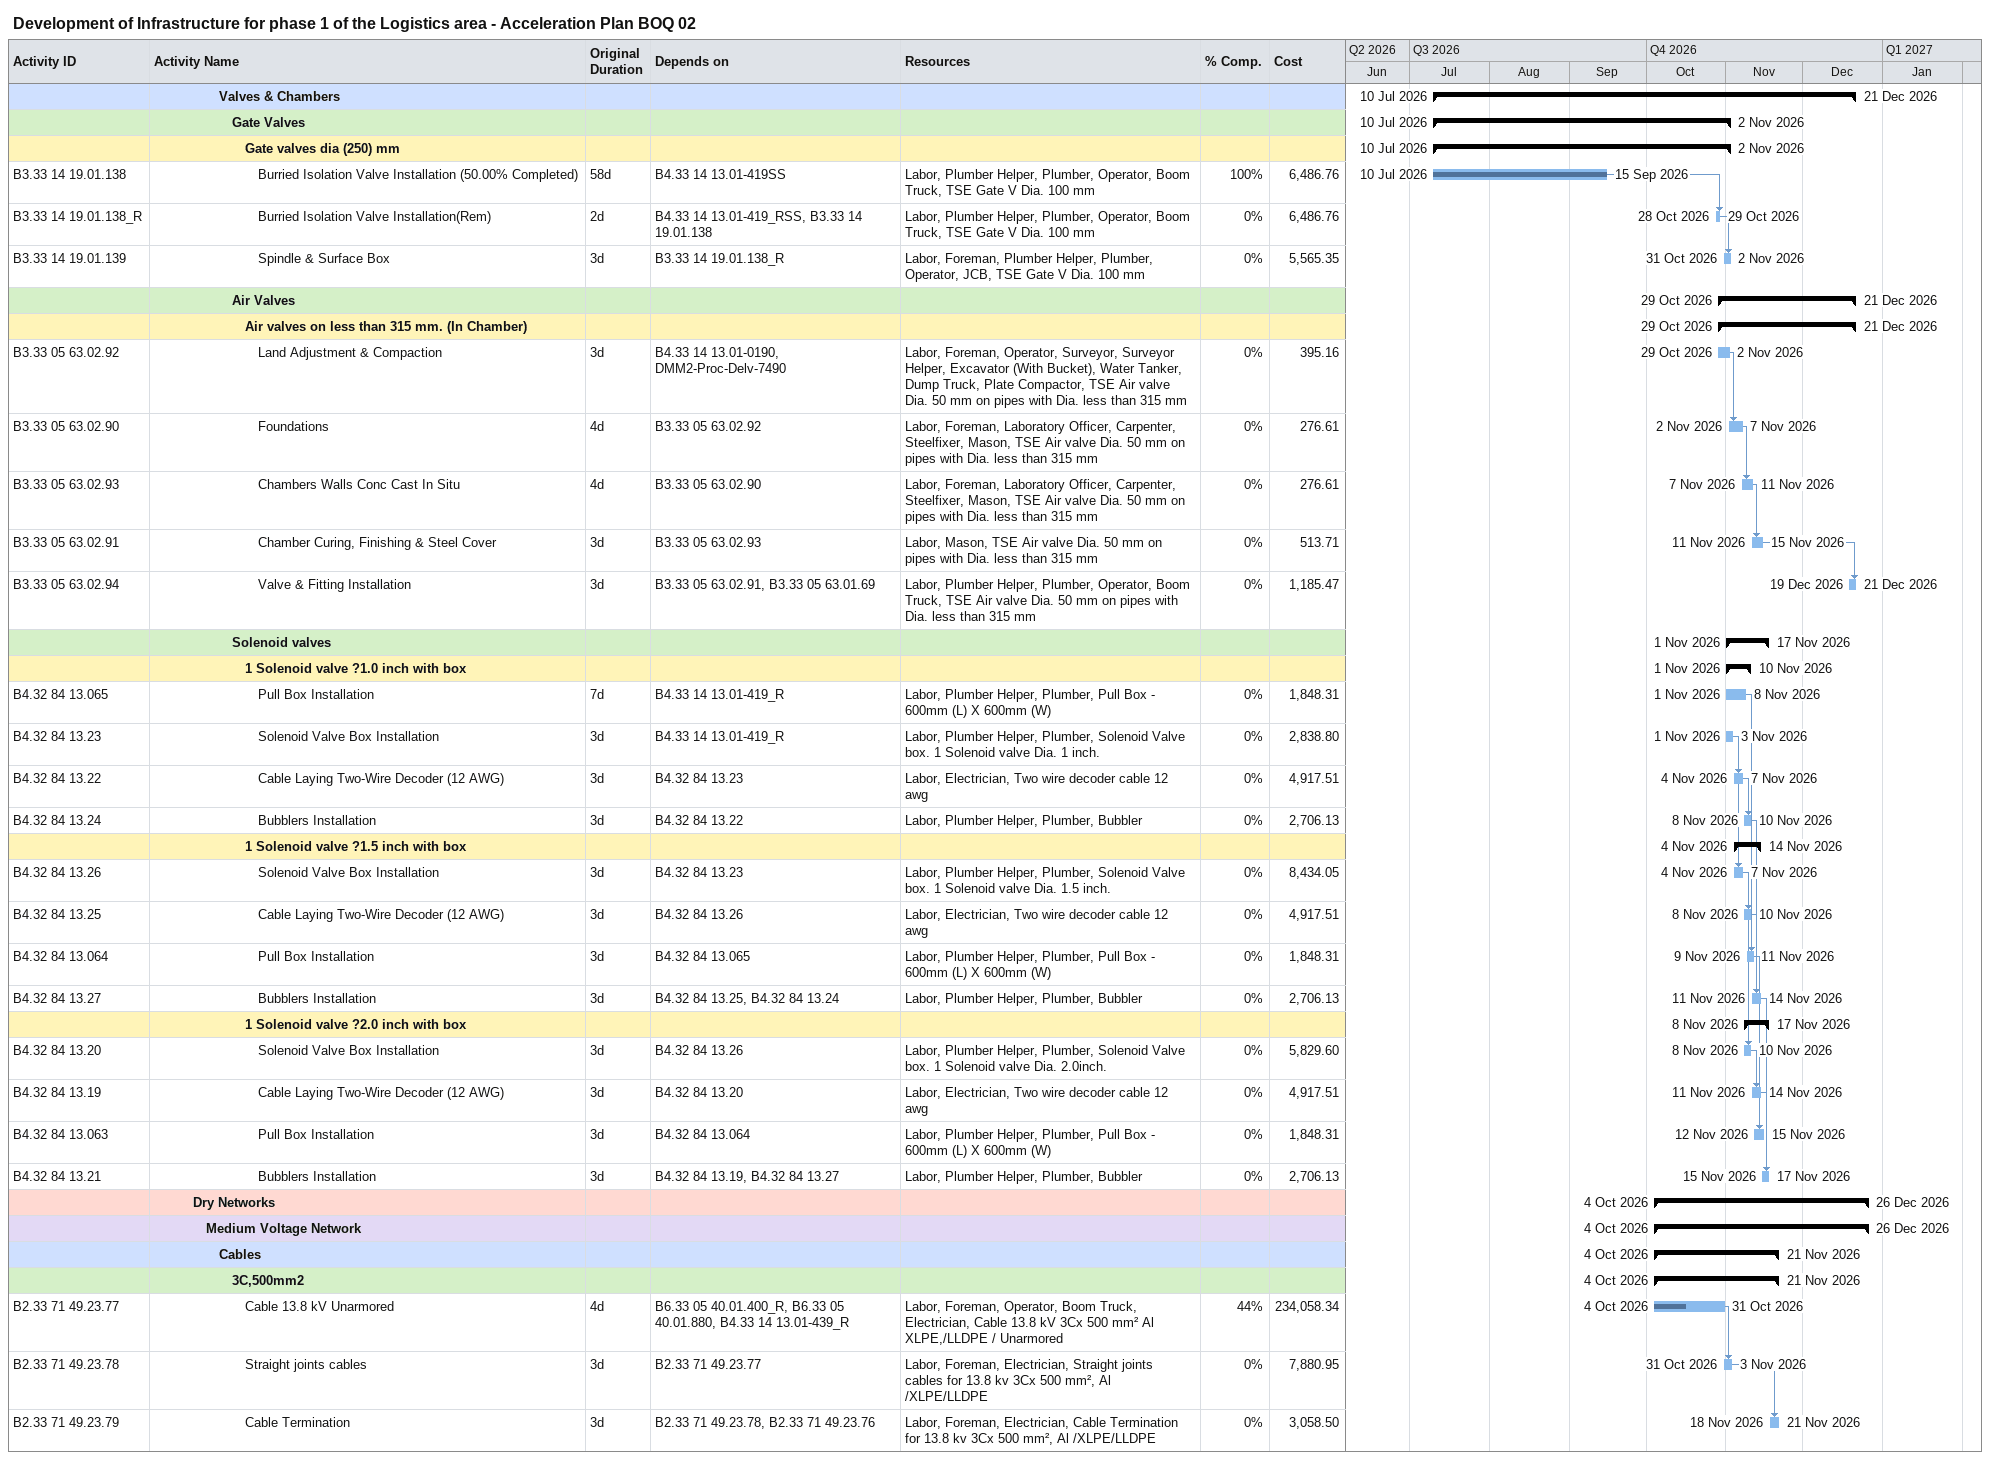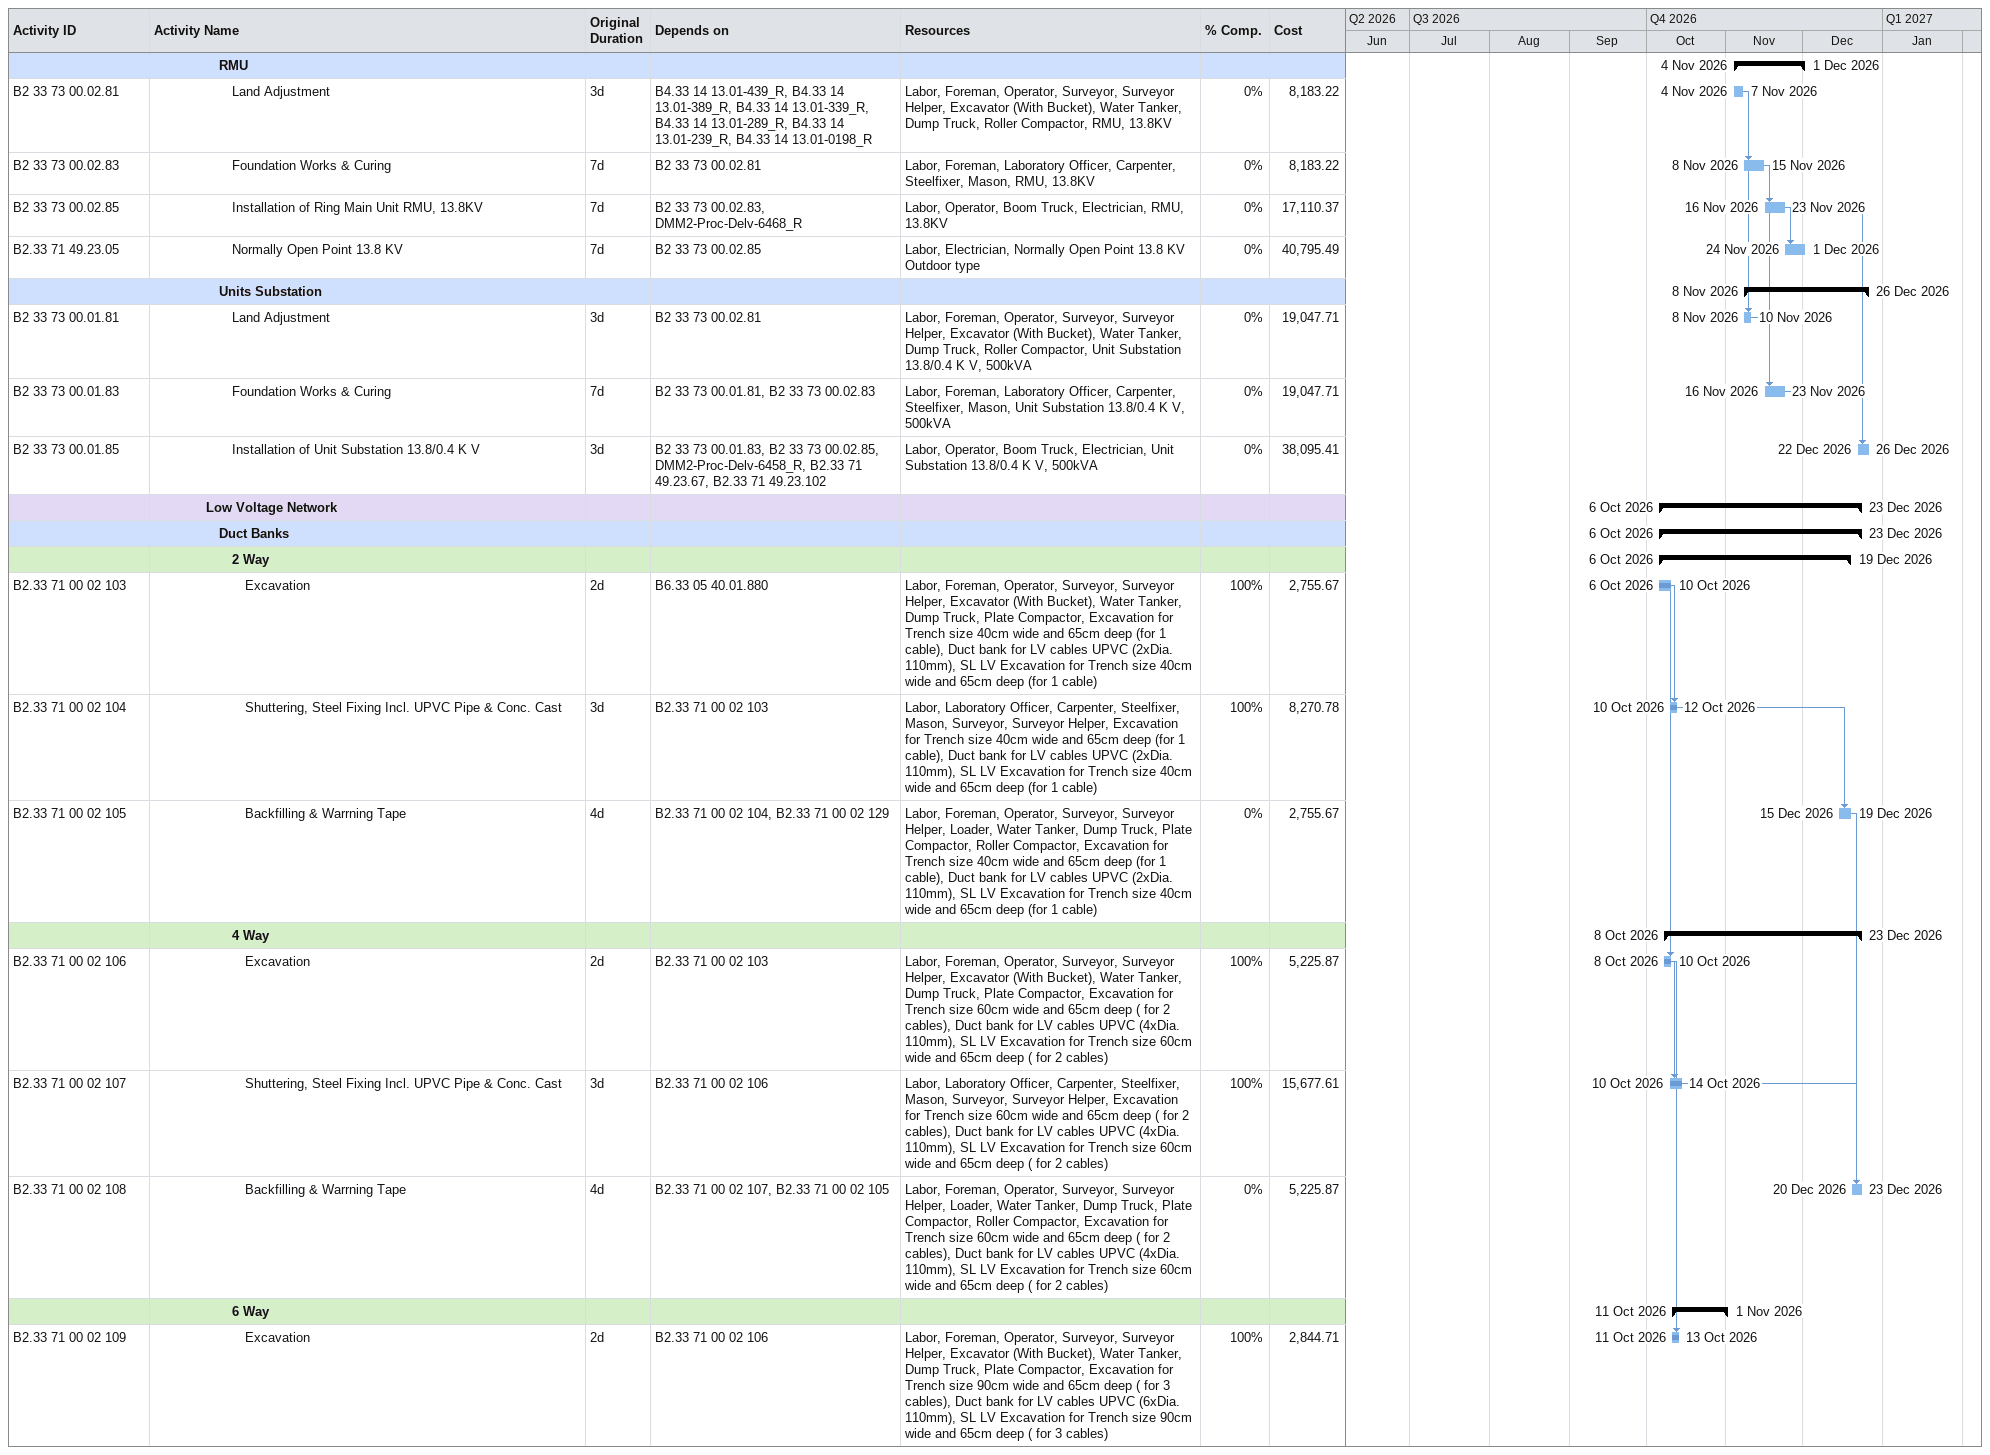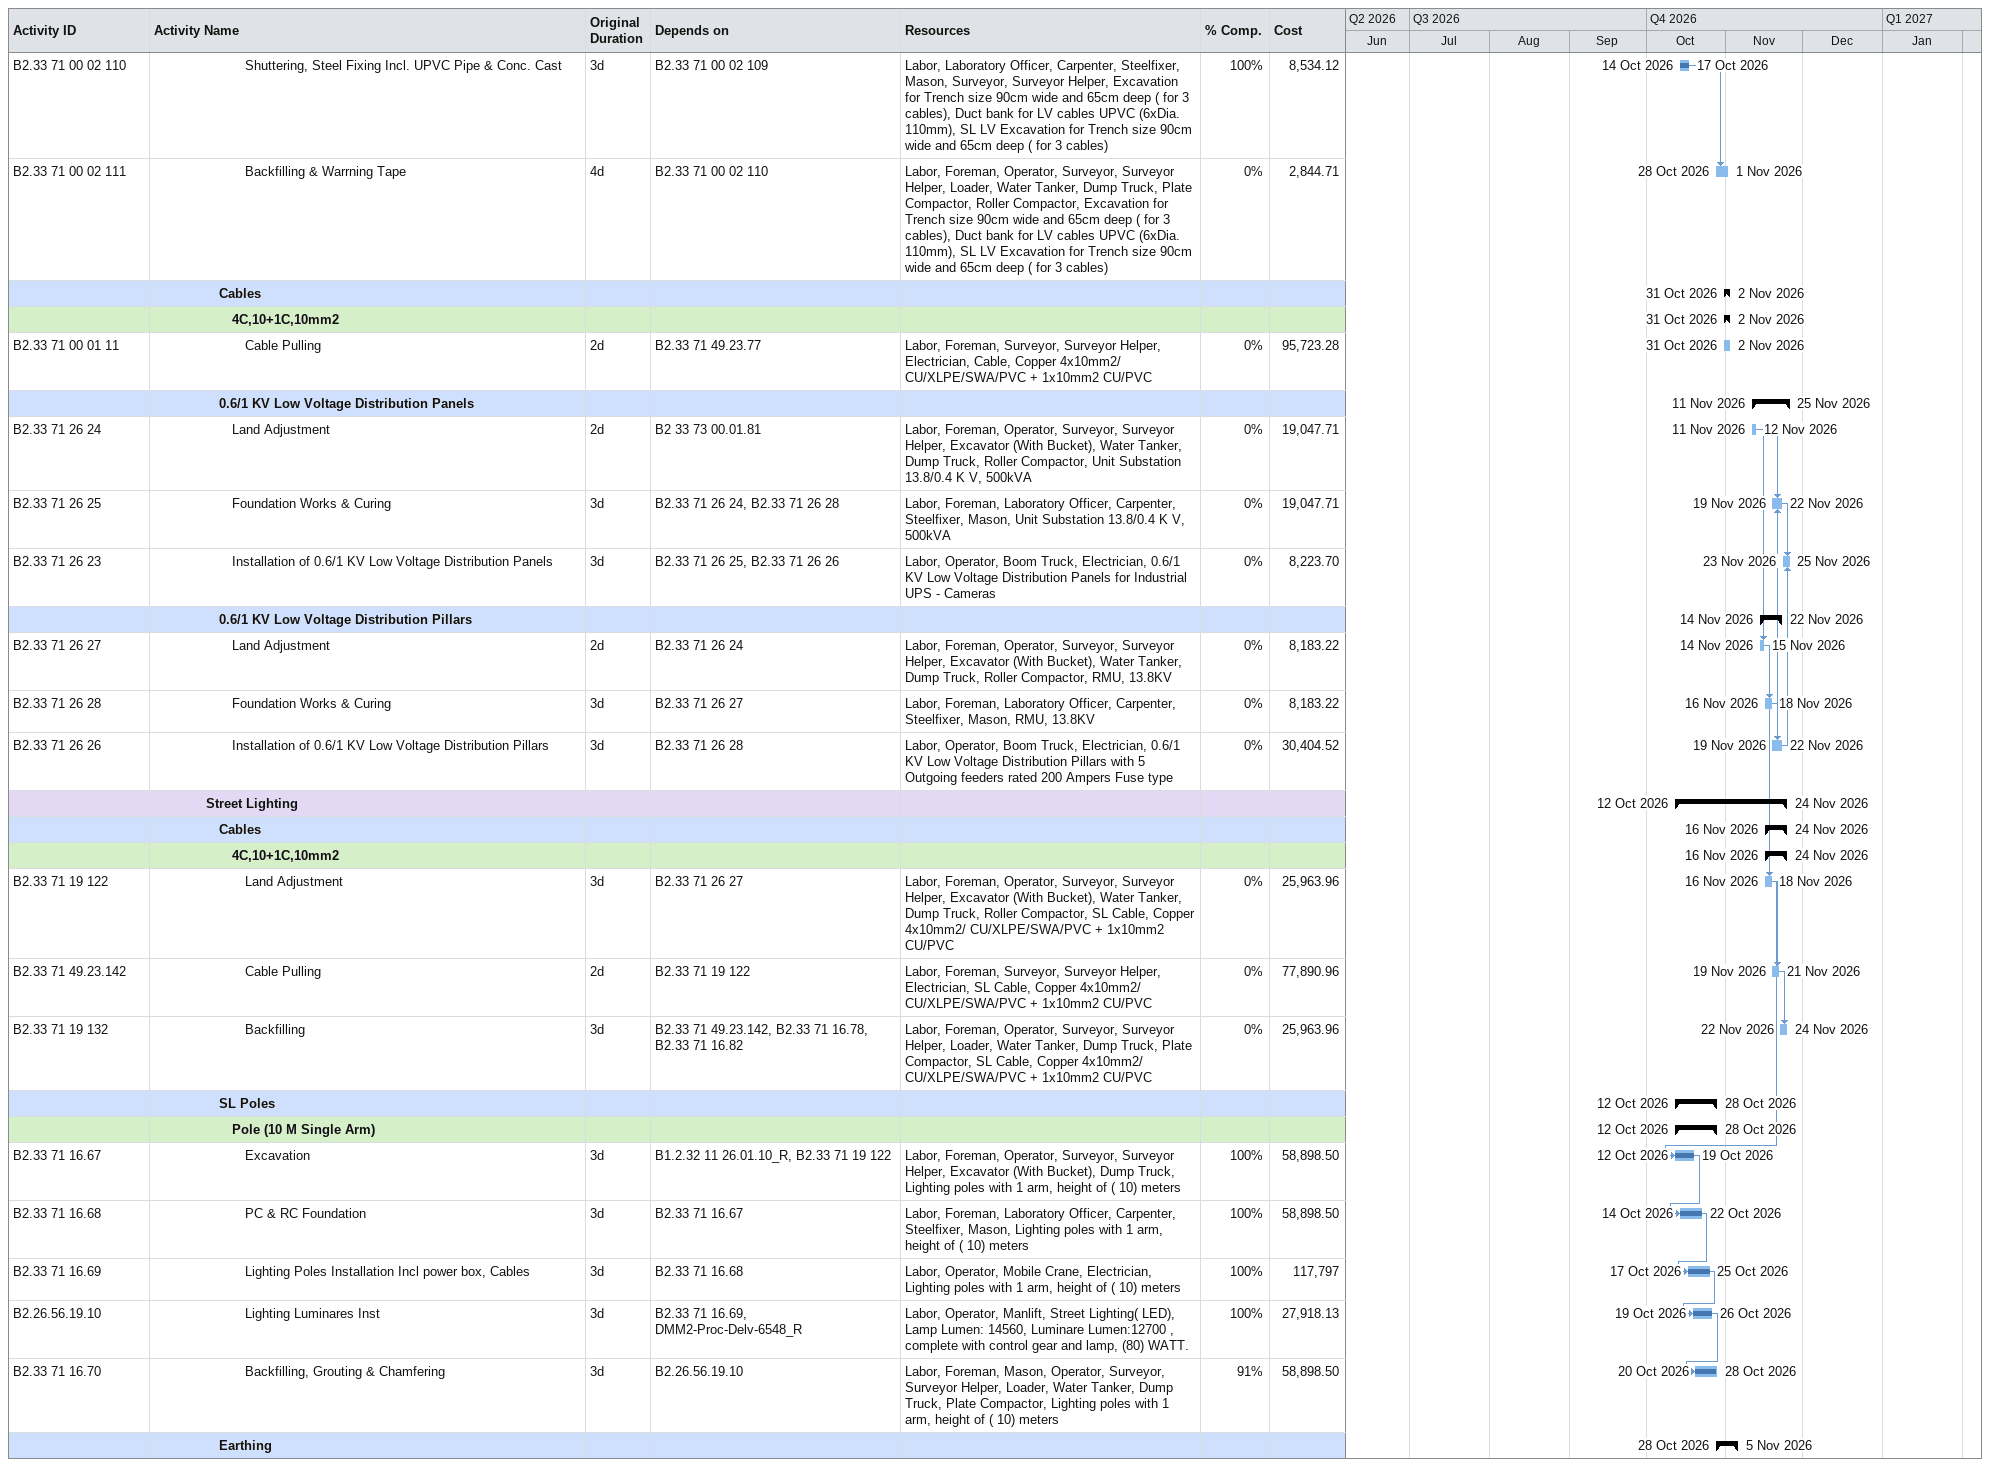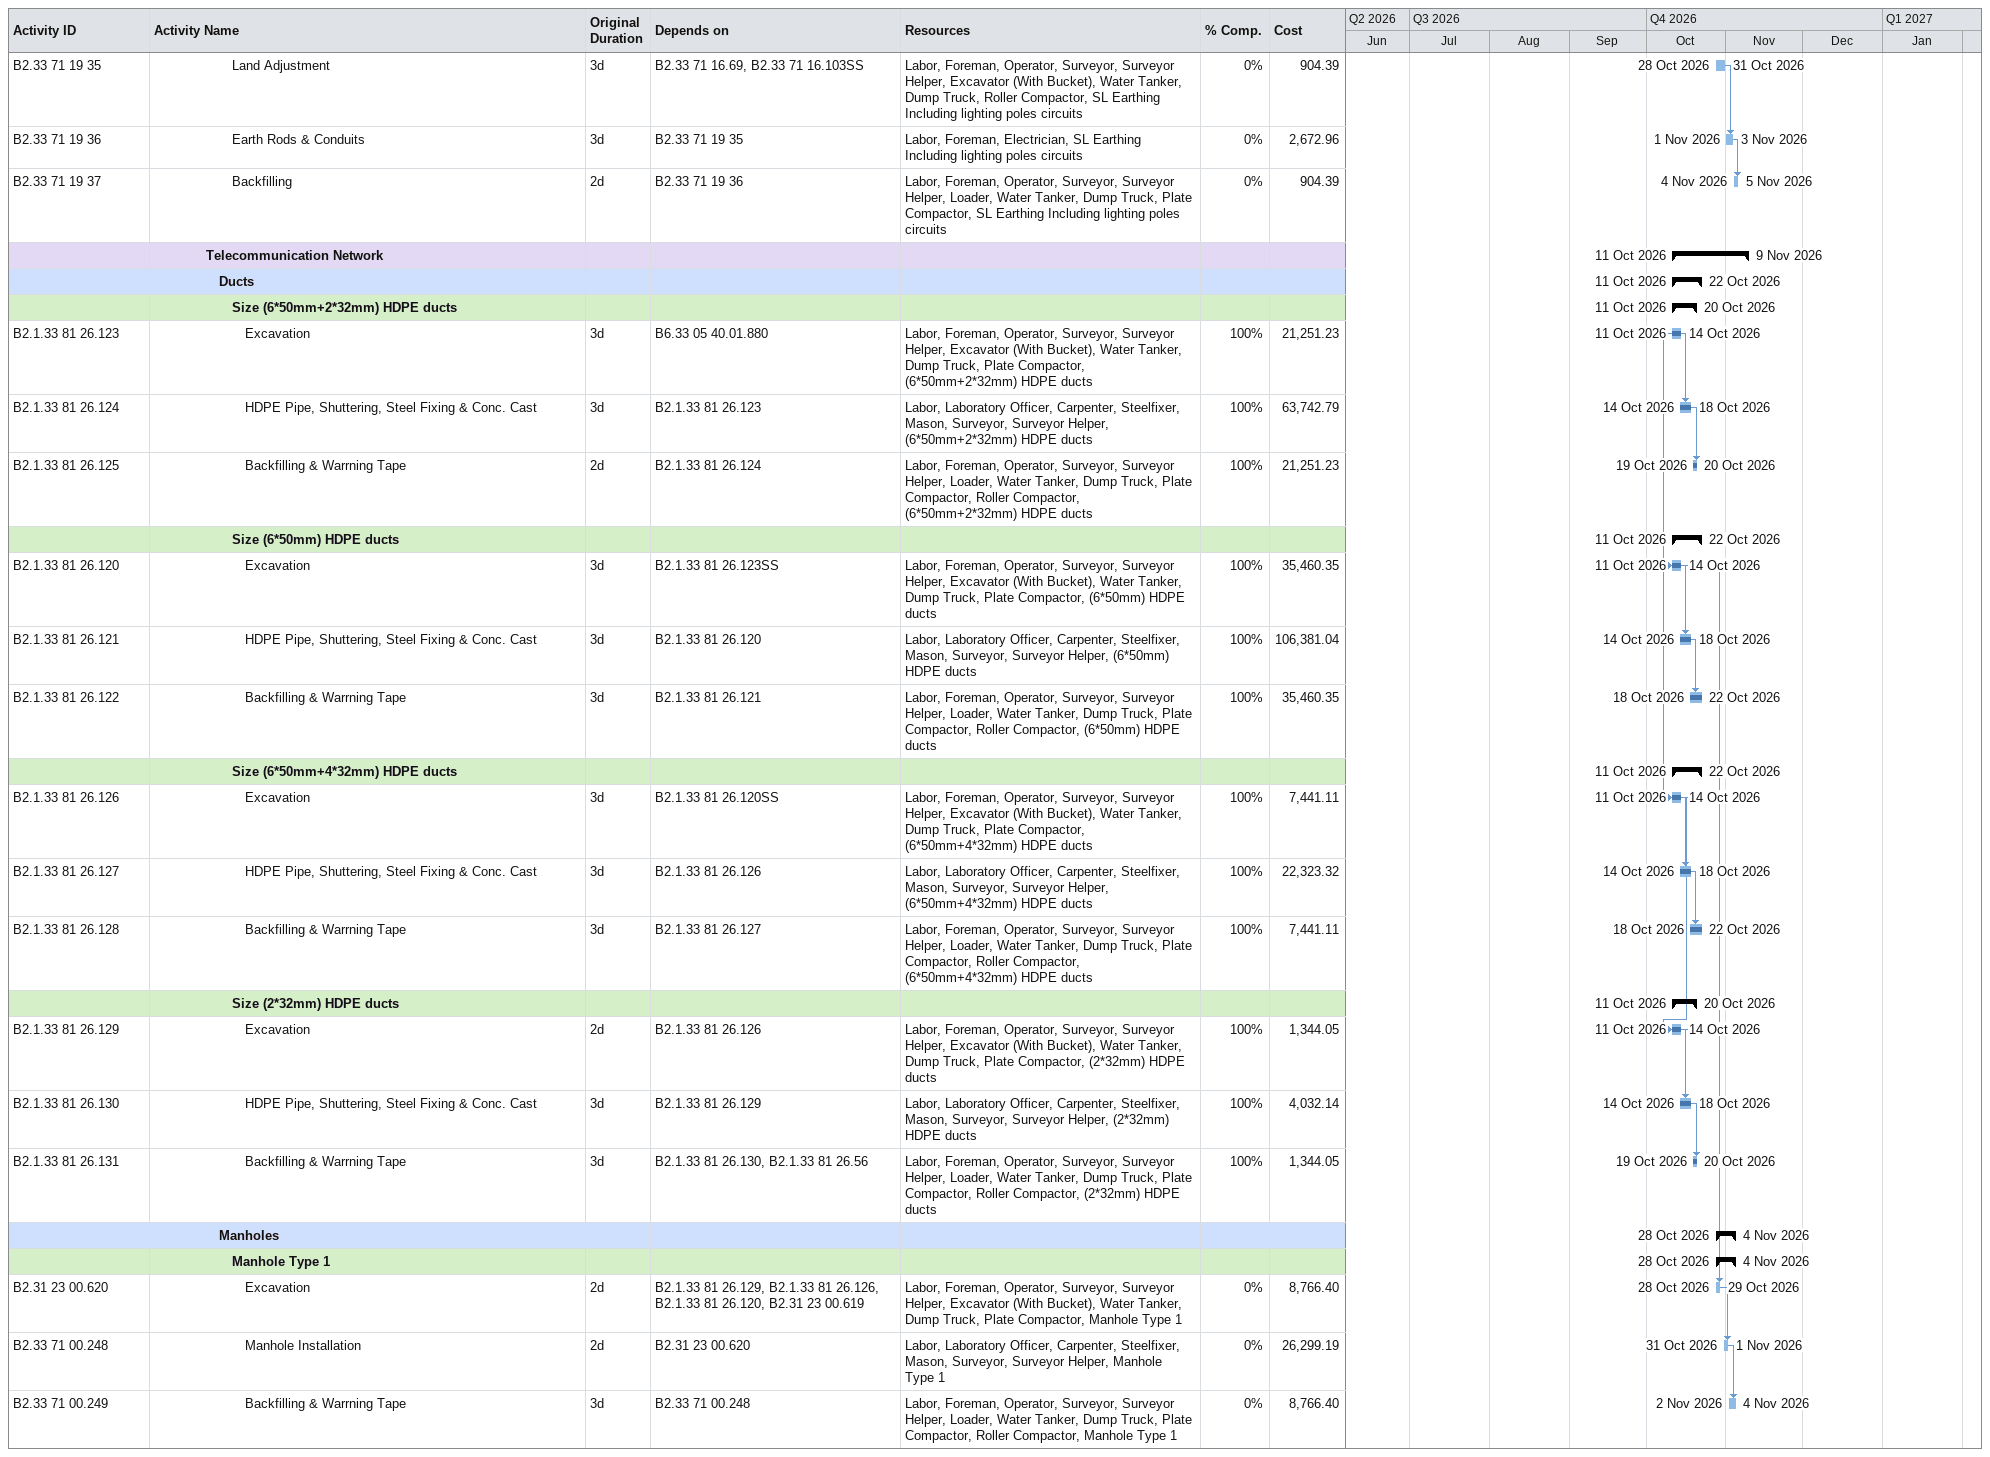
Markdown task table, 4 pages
Development of Infrastructure for phase 1 of the Logistics area - Acceleration Plan BOQ 02

| ID | Level | Task | Original duration | Start | Finish | Predecessors | Resources | % complete | Cost |
|---|---|---|---|---|---|---|---|---|---|
|  | 6 | **Valves & Chambers** |  | 2026-07-10 | 2026-12-21 |  |  |  |  |
|  | 7 | **Gate Valves** |  | 2026-07-10 | 2026-11-02 |  |  |  |  |
|  | 8 | **Gate valves dia (250) mm** |  | 2026-07-10 | 2026-11-02 |  |  |  |  |
| B3.33 14 19.01.138 | 9 | Burried Isolation Valve Installation (50.00% Completed) | 58d | 2026-07-10 | 2026-09-15 | B4.33 14 13.01-419SS | Labor, Plumber Helper, Plumber, Operator, Boom Truck, TSE Gate V Dia. 100 mm | 100 | 6486.76 |
| B3.33 14 19.01.138_R | 9 | Burried Isolation Valve Installation(Rem) | 2d | 2026-10-28 | 2026-10-29 | B4.33 14 13.01-419_RSS, B3.33 14 19.01.138 | Labor, Plumber Helper, Plumber, Operator, Boom Truck, TSE Gate V Dia. 100 mm | 0 | 6486.76 |
| B3.33 14 19.01.139 | 9 | Spindle & Surface Box | 3d | 2026-10-31 | 2026-11-02 | B3.33 14 19.01.138_R | Labor, Foreman, Plumber Helper, Plumber, Operator, JCB, TSE Gate V Dia. 100 mm | 0 | 5565.35 |
|  | 7 | **Air Valves** |  | 2026-10-29 | 2026-12-21 |  |  |  |  |
|  | 8 | **Air valves on less than 315 mm. (In Chamber)** |  | 2026-10-29 | 2026-12-21 |  |  |  |  |
| B3.33 05 63.02.92 | 9 | Land Adjustment & Compaction | 3d | 2026-10-29 | 2026-11-02 | B4.33 14 13.01-0190, DMM2-Proc-Delv-7490 | Labor, Foreman, Operator, Surveyor, Surveyor Helper, Excavator (With Bucket), Water Tanker, Dump Truck, Plate Compactor, TSE Air valve Dia. 50 mm on pipes with Dia. less than 315 mm | 0 | 395.16 |
| B3.33 05 63.02.90 | 9 | Foundations | 4d | 2026-11-02 | 2026-11-07 | B3.33 05 63.02.92 | Labor, Foreman, Laboratory Officer, Carpenter, Steelfixer, Mason, TSE Air valve Dia. 50 mm on pipes with Dia. less than 315 mm | 0 | 276.61 |
| B3.33 05 63.02.93 | 9 | Chambers Walls Conc Cast In Situ | 4d | 2026-11-07 | 2026-11-11 | B3.33 05 63.02.90 | Labor, Foreman, Laboratory Officer, Carpenter, Steelfixer, Mason, TSE Air valve Dia. 50 mm on pipes with Dia. less than 315 mm | 0 | 276.61 |
| B3.33 05 63.02.91 | 9 | Chamber Curing, Finishing & Steel Cover | 3d | 2026-11-11 | 2026-11-15 | B3.33 05 63.02.93 | Labor, Mason, TSE Air valve Dia. 50 mm on pipes with Dia. less than 315 mm | 0 | 513.71 |
| B3.33 05 63.02.94 | 9 | Valve & Fitting Installation | 3d | 2026-12-19 | 2026-12-21 | B3.33 05 63.02.91, B3.33 05 63.01.69 | Labor, Plumber Helper, Plumber, Operator, Boom Truck, TSE Air valve Dia. 50 mm on pipes with Dia. less than 315 mm | 0 | 1185.47 |
|  | 7 | **Solenoid valves** |  | 2026-11-01 | 2026-11-17 |  |  |  |  |
|  | 8 | **1 Solenoid valve ?1.0 inch with box** |  | 2026-11-01 | 2026-11-10 |  |  |  |  |
| B4.32 84 13.065 | 9 | Pull Box Installation | 7d | 2026-11-01 | 2026-11-08 | B4.33 14 13.01-419_R | Labor, Plumber Helper, Plumber, Pull Box - 600mm (L) X 600mm (W) | 0 | 1848.31 |
| B4.32 84 13.23 | 9 | Solenoid Valve Box Installation | 3d | 2026-11-01 | 2026-11-03 | B4.33 14 13.01-419_R | Labor, Plumber Helper, Plumber, Solenoid Valve box. 1 Solenoid valve Dia. 1 inch. | 0 | 2838.80 |
| B4.32 84 13.22 | 9 | Cable Laying Two-Wire Decoder (12 AWG) | 3d | 2026-11-04 | 2026-11-07 | B4.32 84 13.23 | Labor, Electrician, Two wire decoder cable 12 awg | 0 | 4917.51 |
| B4.32 84 13.24 | 9 | Bubblers Installation | 3d | 2026-11-08 | 2026-11-10 | B4.32 84 13.22 | Labor, Plumber Helper, Plumber, Bubbler | 0 | 2706.13 |
|  | 8 | **1 Solenoid valve ?1.5 inch with box** |  | 2026-11-04 | 2026-11-14 |  |  |  |  |
| B4.32 84 13.26 | 9 | Solenoid Valve Box Installation | 3d | 2026-11-04 | 2026-11-07 | B4.32 84 13.23 | Labor, Plumber Helper, Plumber, Solenoid Valve box. 1 Solenoid valve Dia. 1.5 inch. | 0 | 8434.05 |
| B4.32 84 13.25 | 9 | Cable Laying Two-Wire Decoder (12 AWG) | 3d | 2026-11-08 | 2026-11-10 | B4.32 84 13.26 | Labor, Electrician, Two wire decoder cable 12 awg | 0 | 4917.51 |
| B4.32 84 13.064 | 9 | Pull Box Installation | 3d | 2026-11-09 | 2026-11-11 | B4.32 84 13.065 | Labor, Plumber Helper, Plumber, Pull Box - 600mm (L) X 600mm (W) | 0 | 1848.31 |
| B4.32 84 13.27 | 9 | Bubblers Installation | 3d | 2026-11-11 | 2026-11-14 | B4.32 84 13.25, B4.32 84 13.24 | Labor, Plumber Helper, Plumber, Bubbler | 0 | 2706.13 |
|  | 8 | **1 Solenoid valve ?2.0 inch with box** |  | 2026-11-08 | 2026-11-17 |  |  |  |  |
| B4.32 84 13.20 | 9 | Solenoid Valve Box Installation | 3d | 2026-11-08 | 2026-11-10 | B4.32 84 13.26 | Labor, Plumber Helper, Plumber, Solenoid Valve box. 1 Solenoid valve Dia. 2.0inch. | 0 | 5829.60 |
| B4.32 84 13.19 | 9 | Cable Laying Two-Wire Decoder (12 AWG) | 3d | 2026-11-11 | 2026-11-14 | B4.32 84 13.20 | Labor, Electrician, Two wire decoder cable 12 awg | 0 | 4917.51 |
| B4.32 84 13.063 | 9 | Pull Box Installation | 3d | 2026-11-12 | 2026-11-15 | B4.32 84 13.064 | Labor, Plumber Helper, Plumber, Pull Box - 600mm (L) X 600mm (W) | 0 | 1848.31 |
| B4.32 84 13.21 | 9 | Bubblers Installation | 3d | 2026-11-15 | 2026-11-17 | B4.32 84 13.19, B4.32 84 13.27 | Labor, Plumber Helper, Plumber, Bubbler | 0 | 2706.13 |
|  | 4 | **Dry Networks** |  | 2026-10-04 | 2026-12-26 |  |  |  |  |
|  | 5 | **Medium Voltage Network** |  | 2026-10-04 | 2026-12-26 |  |  |  |  |
|  | 6 | **Cables** |  | 2026-10-04 | 2026-11-21 |  |  |  |  |
|  | 7 | **3C,500mm2** |  | 2026-10-04 | 2026-11-21 |  |  |  |  |
| B2.33 71 49.23.77 | 8 | Cable 13.8 kV Unarmored | 4d | 2026-10-04 | 2026-10-31 | B6.33 05 40.01.400_R, B6.33 05 40.01.880, B4.33 14 13.01-439_R | Labor, Foreman, Operator, Boom Truck, Electrician, Cable 13.8 kV 3Cx 500 mm² Al XLPE,/LLDPE / Unarmored | 44 | 234058.34 |
| B2.33 71 49.23.78 | 8 | Straight joints cables | 3d | 2026-10-31 | 2026-11-03 | B2.33 71 49.23.77 | Labor, Foreman, Electrician, Straight joints cables for 13.8 kv 3Cx 500 mm², Al /XLPE/LLDPE | 0 | 7880.95 |
| B2.33 71 49.23.79 | 8 | Cable Termination | 3d | 2026-11-18 | 2026-11-21 | B2.33 71 49.23.78, B2.33 71 49.23.76 | Labor, Foreman, Electrician, Cable Termination for 13.8 kv 3Cx 500 mm², Al /XLPE/LLDPE | 0 | 3058.50 |
|  | 6 | **RMU** |  | 2026-11-04 | 2026-12-01 |  |  |  |  |
| B2 33 73 00.02.81 | 7 | Land Adjustment | 3d | 2026-11-04 | 2026-11-07 | B4.33 14 13.01-439_R, B4.33 14 13.01-389_R, B4.33 14 13.01-339_R, B4.33 14 13.01-289_R, B4.33 14 13.01-239_R, B4.33 14 13.01-0198_R | Labor, Foreman, Operator, Surveyor, Surveyor Helper, Excavator (With Bucket), Water Tanker, Dump Truck, Roller Compactor, RMU, 13.8KV | 0 | 8183.22 |
| B2 33 73 00.02.83 | 7 | Foundation Works & Curing | 7d | 2026-11-08 | 2026-11-15 | B2 33 73 00.02.81 | Labor, Foreman, Laboratory Officer, Carpenter, Steelfixer, Mason, RMU, 13.8KV | 0 | 8183.22 |
| B2 33 73 00.02.85 | 7 | Installation of Ring Main Unit RMU, 13.8KV | 7d | 2026-11-16 | 2026-11-23 | B2 33 73 00.02.83, DMM2-Proc-Delv-6468_R | Labor, Operator, Boom Truck, Electrician, RMU, 13.8KV | 0 | 17110.37 |
| B2.33 71 49.23.05 | 7 | Normally Open Point 13.8 KV | 7d | 2026-11-24 | 2026-12-01 | B2 33 73 00.02.85 | Labor, Electrician, Normally Open Point 13.8 KV Outdoor type | 0 | 40795.49 |
|  | 6 | **Units Substation** |  | 2026-11-08 | 2026-12-26 |  |  |  |  |
| B2 33 73 00.01.81 | 7 | Land Adjustment | 3d | 2026-11-08 | 2026-11-10 | B2 33 73 00.02.81 | Labor, Foreman, Operator, Surveyor, Surveyor Helper, Excavator (With Bucket), Water Tanker, Dump Truck, Roller Compactor, Unit Substation 13.8/0.4 K V, 500kVA | 0 | 19047.71 |
| B2 33 73 00.01.83 | 7 | Foundation Works & Curing | 7d | 2026-11-16 | 2026-11-23 | B2 33 73 00.01.81, B2 33 73 00.02.83 | Labor, Foreman, Laboratory Officer, Carpenter, Steelfixer, Mason, Unit Substation 13.8/0.4 K V, 500kVA | 0 | 19047.71 |
| B2 33 73 00.01.85 | 7 | Installation of Unit Substation 13.8/0.4 K V | 3d | 2026-12-22 | 2026-12-26 | B2 33 73 00.01.83, B2 33 73 00.02.85, DMM2-Proc-Delv-6458_R, B2.33 71 49.23.67, B2.33 71 49.23.102 | Labor, Operator, Boom Truck, Electrician, Unit Substation 13.8/0.4 K V, 500kVA | 0 | 38095.41 |
|  | 5 | **Low Voltage Network** |  | 2026-10-06 | 2026-12-23 |  |  |  |  |
|  | 6 | **Duct Banks** |  | 2026-10-06 | 2026-12-23 |  |  |  |  |
|  | 7 | **2 Way** |  | 2026-10-06 | 2026-12-19 |  |  |  |  |
| B2.33 71 00 02 103 | 8 | Excavation | 2d | 2026-10-06 | 2026-10-10 | B6.33 05 40.01.880 | Labor, Foreman, Operator, Surveyor, Surveyor Helper, Excavator (With Bucket), Water Tanker, Dump Truck, Plate Compactor, Excavation for Trench size 40cm wide and 65cm deep (for 1 cable), Duct bank for LV cables UPVC (2xDia. 110mm), SL LV Excavation for Trench size 40cm wide and 65cm deep (for 1 cable) | 100 | 2755.67 |
| B2.33 71 00 02 104 | 8 | Shuttering, Steel Fixing Incl. UPVC Pipe & Conc. Cast | 3d | 2026-10-10 | 2026-10-12 | B2.33 71 00 02 103 | Labor, Laboratory Officer, Carpenter, Steelfixer, Mason, Surveyor, Surveyor Helper, Excavation for Trench size 40cm wide and 65cm deep (for 1 cable), Duct bank for LV cables UPVC (2xDia. 110mm), SL LV Excavation for Trench size 40cm wide and 65cm deep (for 1 cable) | 100 | 8270.78 |
| B2.33 71 00 02 105 | 8 | Backfilling & Warrning Tape | 4d | 2026-12-15 | 2026-12-19 | B2.33 71 00 02 104, B2.33 71 00 02 129 | Labor, Foreman, Operator, Surveyor, Surveyor Helper, Loader, Water Tanker, Dump Truck, Plate Compactor, Roller Compactor, Excavation for Trench size 40cm wide and 65cm deep (for 1 cable), Duct bank for LV cables UPVC (2xDia. 110mm), SL LV Excavation for Trench size 40cm wide and 65cm deep (for 1 cable) | 0 | 2755.67 |
|  | 7 | **4 Way** |  | 2026-10-08 | 2026-12-23 |  |  |  |  |
| B2.33 71 00 02 106 | 8 | Excavation | 2d | 2026-10-08 | 2026-10-10 | B2.33 71 00 02 103 | Labor, Foreman, Operator, Surveyor, Surveyor Helper, Excavator (With Bucket), Water Tanker, Dump Truck, Plate Compactor, Excavation for Trench size 60cm wide and 65cm deep ( for 2 cables), Duct bank for LV cables UPVC (4xDia. 110mm), SL LV Excavation for Trench size 60cm wide and 65cm deep ( for 2 cables) | 100 | 5225.87 |
| B2.33 71 00 02 107 | 8 | Shuttering, Steel Fixing Incl. UPVC Pipe & Conc. Cast | 3d | 2026-10-10 | 2026-10-14 | B2.33 71 00 02 106 | Labor, Laboratory Officer, Carpenter, Steelfixer, Mason, Surveyor, Surveyor Helper, Excavation for Trench size 60cm wide and 65cm deep ( for 2 cables), Duct bank for LV cables UPVC (4xDia. 110mm), SL LV Excavation for Trench size 60cm wide and 65cm deep ( for 2 cables) | 100 | 15677.61 |
| B2.33 71 00 02 108 | 8 | Backfilling & Warrning Tape | 4d | 2026-12-20 | 2026-12-23 | B2.33 71 00 02 107, B2.33 71 00 02 105 | Labor, Foreman, Operator, Surveyor, Surveyor Helper, Loader, Water Tanker, Dump Truck, Plate Compactor, Roller Compactor, Excavation for Trench size 60cm wide and 65cm deep ( for 2 cables), Duct bank for LV cables UPVC (4xDia. 110mm), SL LV Excavation for Trench size 60cm wide and 65cm deep ( for 2 cables) | 0 | 5225.87 |
|  | 7 | **6 Way** |  | 2026-10-11 | 2026-11-01 |  |  |  |  |
| B2.33 71 00 02 109 | 8 | Excavation | 2d | 2026-10-11 | 2026-10-13 | B2.33 71 00 02 106 | Labor, Foreman, Operator, Surveyor, Surveyor Helper, Excavator (With Bucket), Water Tanker, Dump Truck, Plate Compactor, Excavation for Trench size 90cm wide and 65cm deep ( for 3 cables), Duct bank for LV cables UPVC (6xDia. 110mm), SL LV Excavation for Trench size 90cm wide and 65cm deep ( for 3 cables) | 100 | 2844.71 |
| B2.33 71 00 02 110 | 8 | Shuttering, Steel Fixing Incl. UPVC Pipe & Conc. Cast | 3d | 2026-10-14 | 2026-10-17 | B2.33 71 00 02 109 | Labor, Laboratory Officer, Carpenter, Steelfixer, Mason, Surveyor, Surveyor Helper, Excavation for Trench size 90cm wide and 65cm deep ( for 3 cables), Duct bank for LV cables UPVC (6xDia. 110mm), SL LV Excavation for Trench size 90cm wide and 65cm deep ( for 3 cables) | 100 | 8534.12 |
| B2.33 71 00 02 111 | 8 | Backfilling & Warrning Tape | 4d | 2026-10-28 | 2026-11-01 | B2.33 71 00 02 110 | Labor, Foreman, Operator, Surveyor, Surveyor Helper, Loader, Water Tanker, Dump Truck, Plate Compactor, Roller Compactor, Excavation for Trench size 90cm wide and 65cm deep ( for 3 cables), Duct bank for LV cables UPVC (6xDia. 110mm), SL LV Excavation for Trench size 90cm wide and 65cm deep ( for 3 cables) | 0 | 2844.71 |
|  | 6 | **Cables** |  | 2026-10-31 | 2026-11-02 |  |  |  |  |
|  | 7 | **4C,10+1C,10mm2** |  | 2026-10-31 | 2026-11-02 |  |  |  |  |
| B2.33 71 00 01 11 | 8 | Cable Pulling | 2d | 2026-10-31 | 2026-11-02 | B2.33 71 49.23.77 | Labor, Foreman, Surveyor, Surveyor Helper, Electrician, Cable, Copper 4x10mm2/ CU/XLPE/SWA/PVC + 1x10mm2 CU/PVC | 0 | 95723.28 |
|  | 6 | **0.6/1 KV Low Voltage Distribution Panels** |  | 2026-11-11 | 2026-11-25 |  |  |  |  |
| B2.33 71 26 24 | 7 | Land Adjustment | 2d | 2026-11-11 | 2026-11-12 | B2 33 73 00.01.81 | Labor, Foreman, Operator, Surveyor, Surveyor Helper, Excavator (With Bucket), Water Tanker, Dump Truck, Roller Compactor, Unit Substation 13.8/0.4 K V, 500kVA | 0 | 19047.71 |
| B2.33 71 26 25 | 7 | Foundation Works & Curing | 3d | 2026-11-19 | 2026-11-22 | B2.33 71 26 24, B2.33 71 26 28 | Labor, Foreman, Laboratory Officer, Carpenter, Steelfixer, Mason, Unit Substation 13.8/0.4 K V, 500kVA | 0 | 19047.71 |
| B2.33 71 26 23 | 7 | Installation of 0.6/1 KV Low Voltage Distribution Panels | 3d | 2026-11-23 | 2026-11-25 | B2.33 71 26 25, B2.33 71 26 26 | Labor, Operator, Boom Truck, Electrician, 0.6/1 KV Low Voltage Distribution Panels for Industrial UPS - Cameras | 0 | 8223.70 |
|  | 6 | **0.6/1 KV Low Voltage Distribution Pillars** |  | 2026-11-14 | 2026-11-22 |  |  |  |  |
| B2.33 71 26 27 | 7 | Land Adjustment | 2d | 2026-11-14 | 2026-11-15 | B2.33 71 26 24 | Labor, Foreman, Operator, Surveyor, Surveyor Helper, Excavator (With Bucket), Water Tanker, Dump Truck, Roller Compactor, RMU, 13.8KV | 0 | 8183.22 |
| B2.33 71 26 28 | 7 | Foundation Works & Curing | 3d | 2026-11-16 | 2026-11-18 | B2.33 71 26 27 | Labor, Foreman, Laboratory Officer, Carpenter, Steelfixer, Mason, RMU, 13.8KV | 0 | 8183.22 |
| B2.33 71 26 26 | 7 | Installation of 0.6/1 KV Low Voltage Distribution Pillars | 3d | 2026-11-19 | 2026-11-22 | B2.33 71 26 28 | Labor, Operator, Boom Truck, Electrician, 0.6/1 KV Low Voltage Distribution Pillars with 5 Outgoing feeders rated 200 Ampers Fuse type | 0 | 30404.52 |
|  | 5 | **Street Lighting** |  | 2026-10-12 | 2026-11-24 |  |  |  |  |
|  | 6 | **Cables** |  | 2026-11-16 | 2026-11-24 |  |  |  |  |
|  | 7 | **4C,10+1C,10mm2** |  | 2026-11-16 | 2026-11-24 |  |  |  |  |
| B2.33 71 19 122 | 8 | Land Adjustment | 3d | 2026-11-16 | 2026-11-18 | B2.33 71 26 27 | Labor, Foreman, Operator, Surveyor, Surveyor Helper, Excavator (With Bucket), Water Tanker, Dump Truck, Roller Compactor, SL Cable, Copper 4x10mm2/ CU/XLPE/SWA/PVC + 1x10mm2 CU/PVC | 0 | 25963.96 |
| B2.33 71 49.23.142 | 8 | Cable Pulling | 2d | 2026-11-19 | 2026-11-21 | B2.33 71 19 122 | Labor, Foreman, Surveyor, Surveyor Helper, Electrician, SL Cable, Copper 4x10mm2/ CU/XLPE/SWA/PVC + 1x10mm2 CU/PVC | 0 | 77890.96 |
| B2.33 71 19 132 | 8 | Backfilling | 3d | 2026-11-22 | 2026-11-24 | B2.33 71 49.23.142, B2.33 71 16.78, B2.33 71 16.82 | Labor, Foreman, Operator, Surveyor, Surveyor Helper, Loader, Water Tanker, Dump Truck, Plate Compactor, SL Cable, Copper 4x10mm2/ CU/XLPE/SWA/PVC + 1x10mm2 CU/PVC | 0 | 25963.96 |
|  | 6 | **SL Poles** |  | 2026-10-12 | 2026-10-28 |  |  |  |  |
|  | 7 | **Pole (10 M Single Arm)** |  | 2026-10-12 | 2026-10-28 |  |  |  |  |
| B2.33 71 16.67 | 8 | Excavation | 3d | 2026-10-12 | 2026-10-19 | B1.2.32 11 26.01.10_R, B2.33 71 19 122 | Labor, Foreman, Operator, Surveyor, Surveyor Helper, Excavator (With Bucket), Dump Truck, Lighting poles with 1 arm, height of ( 10) meters | 100 | 58898.50 |
| B2.33 71 16.68 | 8 | PC & RC Foundation | 3d | 2026-10-14 | 2026-10-22 | B2.33 71 16.67 | Labor, Foreman, Laboratory Officer, Carpenter, Steelfixer, Mason, Lighting poles with 1 arm, height of ( 10) meters | 100 | 58898.50 |
| B2.33 71 16.69 | 8 | Lighting Poles Installation Incl power box, Cables | 3d | 2026-10-17 | 2026-10-25 | B2.33 71 16.68 | Labor, Operator, Mobile Crane, Electrician, Lighting poles with 1 arm, height of ( 10) meters | 100 | 117797 |
| B2.26.56.19.10 | 8 | Lighting Luminares Inst | 3d | 2026-10-19 | 2026-10-26 | B2.33 71 16.69, DMM2-Proc-Delv-6548_R | Labor, Operator, Manlift, Street Lighting( LED), Lamp Lumen: 14560, Luminare Lumen:12700 , complete with control gear and lamp, (80) WATT. | 100 | 27918.13 |
| B2.33 71 16.70 | 8 | Backfilling, Grouting & Chamfering | 3d | 2026-10-20 | 2026-10-28 | B2.26.56.19.10 | Labor, Foreman, Mason, Operator, Surveyor, Surveyor Helper, Loader, Water Tanker, Dump Truck, Plate Compactor, Lighting poles with 1 arm, height of ( 10) meters | 91 | 58898.50 |
|  | 6 | **Earthing** |  | 2026-10-28 | 2026-11-05 |  |  |  |  |
| B2.33 71 19 35 | 7 | Land Adjustment | 3d | 2026-10-28 | 2026-10-31 | B2.33 71 16.69, B2.33 71 16.103SS | Labor, Foreman, Operator, Surveyor, Surveyor Helper, Excavator (With Bucket), Water Tanker, Dump Truck, Roller Compactor, SL Earthing Including lighting poles circuits | 0 | 904.39 |
| B2.33 71 19 36 | 7 | Earth Rods & Conduits | 3d | 2026-11-01 | 2026-11-03 | B2.33 71 19 35 | Labor, Foreman, Electrician, SL Earthing Including lighting poles circuits | 0 | 2672.96 |
| B2.33 71 19 37 | 7 | Backfilling | 2d | 2026-11-04 | 2026-11-05 | B2.33 71 19 36 | Labor, Foreman, Operator, Surveyor, Surveyor Helper, Loader, Water Tanker, Dump Truck, Plate Compactor, SL Earthing Including lighting poles circuits | 0 | 904.39 |
|  | 5 | **Telecommunication Network** |  | 2026-10-11 | 2026-11-09 |  |  |  |  |
|  | 6 | **Ducts** |  | 2026-10-11 | 2026-10-22 |  |  |  |  |
|  | 7 | **Size (6*50mm+2*32mm) HDPE ducts** |  | 2026-10-11 | 2026-10-20 |  |  |  |  |
| B2.1.33 81 26.123 | 8 | Excavation | 3d | 2026-10-11 | 2026-10-14 | B6.33 05 40.01.880 | Labor, Foreman, Operator, Surveyor, Surveyor Helper, Excavator (With Bucket), Water Tanker, Dump Truck, Plate Compactor, (6*50mm+2*32mm) HDPE ducts | 100 | 21251.23 |
| B2.1.33 81 26.124 | 8 | HDPE Pipe, Shuttering, Steel Fixing & Conc. Cast | 3d | 2026-10-14 | 2026-10-18 | B2.1.33 81 26.123 | Labor, Laboratory Officer, Carpenter, Steelfixer, Mason, Surveyor, Surveyor Helper, (6*50mm+2*32mm) HDPE ducts | 100 | 63742.79 |
| B2.1.33 81 26.125 | 8 | Backfilling & Warrning Tape | 2d | 2026-10-19 | 2026-10-20 | B2.1.33 81 26.124 | Labor, Foreman, Operator, Surveyor, Surveyor Helper, Loader, Water Tanker, Dump Truck, Plate Compactor, Roller Compactor, (6*50mm+2*32mm) HDPE ducts | 100 | 21251.23 |
|  | 7 | **Size (6*50mm) HDPE ducts** |  | 2026-10-11 | 2026-10-22 |  |  |  |  |
| B2.1.33 81 26.120 | 8 | Excavation | 3d | 2026-10-11 | 2026-10-14 | B2.1.33 81 26.123SS | Labor, Foreman, Operator, Surveyor, Surveyor Helper, Excavator (With Bucket), Water Tanker, Dump Truck, Plate Compactor, (6*50mm) HDPE ducts | 100 | 35460.35 |
| B2.1.33 81 26.121 | 8 | HDPE Pipe, Shuttering, Steel Fixing & Conc. Cast | 3d | 2026-10-14 | 2026-10-18 | B2.1.33 81 26.120 | Labor, Laboratory Officer, Carpenter, Steelfixer, Mason, Surveyor, Surveyor Helper, (6*50mm) HDPE ducts | 100 | 106381.04 |
| B2.1.33 81 26.122 | 8 | Backfilling & Warrning Tape | 3d | 2026-10-18 | 2026-10-22 | B2.1.33 81 26.121 | Labor, Foreman, Operator, Surveyor, Surveyor Helper, Loader, Water Tanker, Dump Truck, Plate Compactor, Roller Compactor, (6*50mm) HDPE ducts | 100 | 35460.35 |
|  | 7 | **Size (6*50mm+4*32mm) HDPE ducts** |  | 2026-10-11 | 2026-10-22 |  |  |  |  |
| B2.1.33 81 26.126 | 8 | Excavation | 3d | 2026-10-11 | 2026-10-14 | B2.1.33 81 26.120SS | Labor, Foreman, Operator, Surveyor, Surveyor Helper, Excavator (With Bucket), Water Tanker, Dump Truck, Plate Compactor, (6*50mm+4*32mm) HDPE ducts | 100 | 7441.11 |
| B2.1.33 81 26.127 | 8 | HDPE Pipe, Shuttering, Steel Fixing & Conc. Cast | 3d | 2026-10-14 | 2026-10-18 | B2.1.33 81 26.126 | Labor, Laboratory Officer, Carpenter, Steelfixer, Mason, Surveyor, Surveyor Helper, (6*50mm+4*32mm) HDPE ducts | 100 | 22323.32 |
| B2.1.33 81 26.128 | 8 | Backfilling & Warrning Tape | 3d | 2026-10-18 | 2026-10-22 | B2.1.33 81 26.127 | Labor, Foreman, Operator, Surveyor, Surveyor Helper, Loader, Water Tanker, Dump Truck, Plate Compactor, Roller Compactor, (6*50mm+4*32mm) HDPE ducts | 100 | 7441.11 |
|  | 7 | **Size (2*32mm) HDPE ducts** |  | 2026-10-11 | 2026-10-20 |  |  |  |  |
| B2.1.33 81 26.129 | 8 | Excavation | 2d | 2026-10-11 | 2026-10-14 | B2.1.33 81 26.126 | Labor, Foreman, Operator, Surveyor, Surveyor Helper, Excavator (With Bucket), Water Tanker, Dump Truck, Plate Compactor, (2*32mm) HDPE ducts | 100 | 1344.05 |
| B2.1.33 81 26.130 | 8 | HDPE Pipe, Shuttering, Steel Fixing & Conc. Cast | 3d | 2026-10-14 | 2026-10-18 | B2.1.33 81 26.129 | Labor, Laboratory Officer, Carpenter, Steelfixer, Mason, Surveyor, Surveyor Helper, (2*32mm) HDPE ducts | 100 | 4032.14 |
| B2.1.33 81 26.131 | 8 | Backfilling & Warrning Tape | 3d | 2026-10-19 | 2026-10-20 | B2.1.33 81 26.130, B2.1.33 81 26.56 | Labor, Foreman, Operator, Surveyor, Surveyor Helper, Loader, Water Tanker, Dump Truck, Plate Compactor, Roller Compactor, (2*32mm) HDPE ducts | 100 | 1344.05 |
|  | 6 | **Manholes** |  | 2026-10-28 | 2026-11-04 |  |  |  |  |
|  | 7 | **Manhole Type 1** |  | 2026-10-28 | 2026-11-04 |  |  |  |  |
| B2.31 23 00.620 | 8 | Excavation | 2d | 2026-10-28 | 2026-10-29 | B2.1.33 81 26.129, B2.1.33 81 26.126, B2.1.33 81 26.120, B2.31 23 00.619 | Labor, Foreman, Operator, Surveyor, Surveyor Helper, Excavator (With Bucket), Water Tanker, Dump Truck, Plate Compactor, Manhole Type 1 | 0 | 8766.40 |
| B2.33 71 00.248 | 8 | Manhole Installation | 2d | 2026-10-31 | 2026-11-01 | B2.31 23 00.620 | Labor, Laboratory Officer, Carpenter, Steelfixer, Mason, Surveyor, Surveyor Helper, Manhole Type 1 | 0 | 26299.19 |
| B2.33 71 00.249 | 8 | Backfilling & Warrning Tape | 3d | 2026-11-02 | 2026-11-04 | B2.33 71 00.248 | Labor, Foreman, Operator, Surveyor, Surveyor Helper, Loader, Water Tanker, Dump Truck, Plate Compactor, Roller Compactor, Manhole Type 1 | 0 | 8766.40 |
